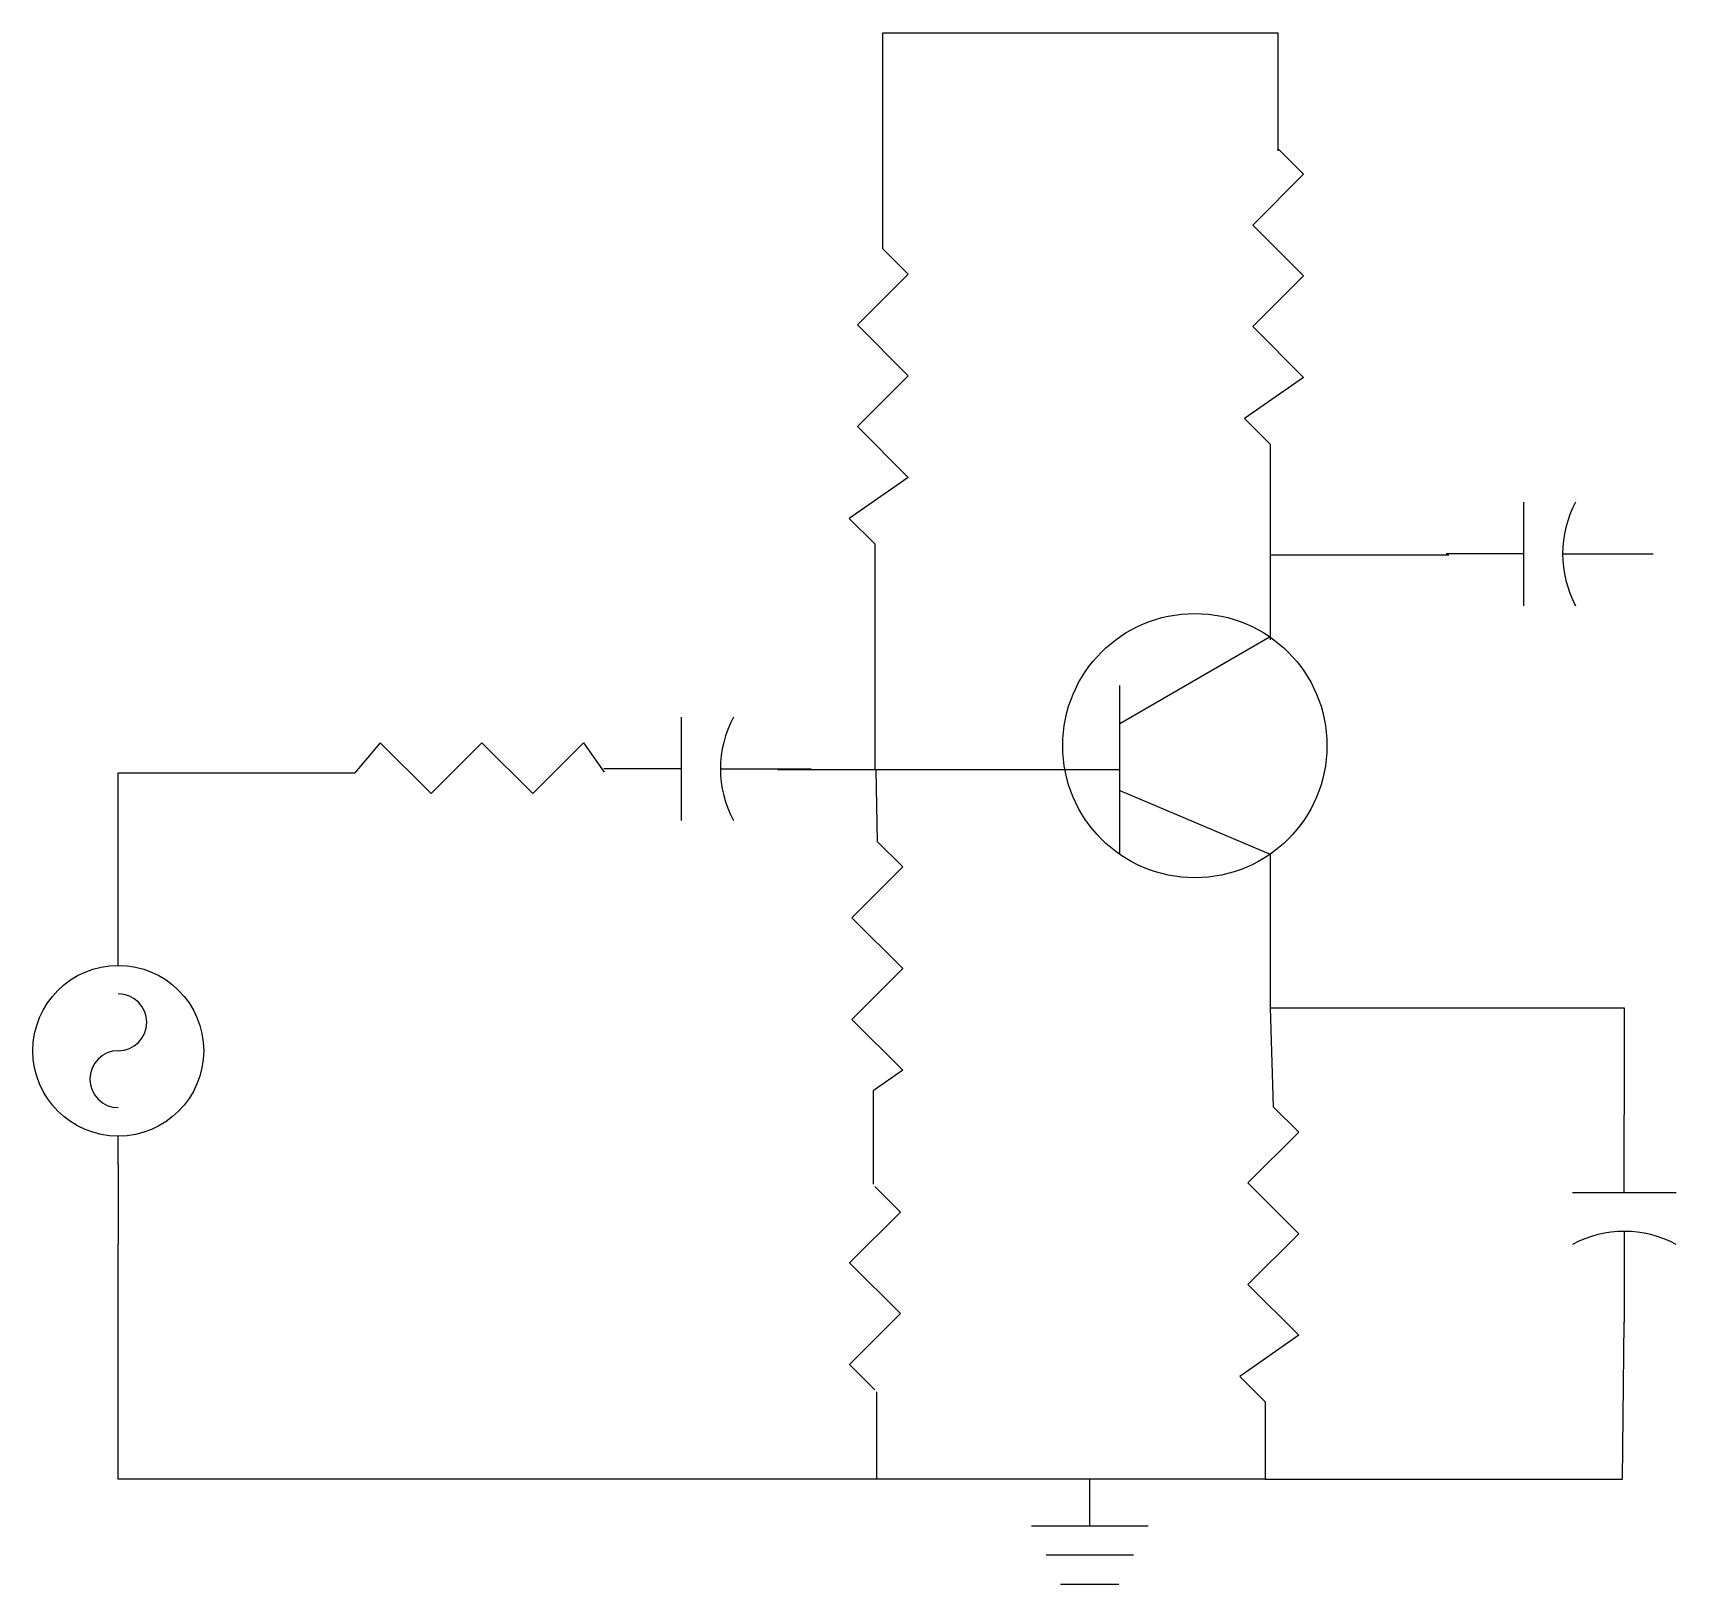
# Model space of a CAD drawing. Header units: inches. Extents: x 56.3 to 102, y 8.8 to 52.
import ezdxf

# ---------------------------------------------------------------- set-up
doc = ezdxf.new("R2010")
doc.units = ezdxf.units.IN
doc.header["$MEASUREMENT"] = 0

# ---------------------------------------------------------------- blocks, each defined once
blk = doc.blocks.new('Capacitor')
at = {"color": 7}
for p, q in [((0.15, -0.1), (0.15, 0.1)), ((0.15, 0), (0, 0)), ((0.225, 0), (0.4, 0))]:
    blk.add_line(p, q, dxfattribs=at)
blk.add_arc((0.4375, 0), 0.2125, 151.9275, 208.0725, dxfattribs=at)
blk = doc.blocks.new('Generator - AC')
at = {"color": 7}
for p, q in [((0, 0), (0.05, 0)), ((0.35, 0), (0.4, 0))]:
    blk.add_line(p, q, dxfattribs=at)
blk.add_circle((0.2, 0), 0.15, dxfattribs=at)
for centre, start, end in [((0.15, 0), 0, 180), ((0.25, 0), 180, 0)]:
    blk.add_arc(centre, 0.05, start, end, dxfattribs=at)
blk = doc.blocks.new('Ground')
at = {"color": 7}
for p, q in [((-0.1, 0), (0.1, 0)), ((0.075, -0.05), (-0.075, -0.05)), ((-0.05, -0.1), (0.05, -0.1))]:
    blk.add_line(p, q, dxfattribs=at)

msp = doc.modelspace()

# ---------------------------------------------------------------- linework, layer by layer
for p, q in [((79.96, 45.949), (79.96, 51.961)), ((79.96, 51.961), (90.96, 51.961)), ((90.96, 51.961), (90.96, 48.68)), ((90.965, 48.732), (91.672, 48.025)), ((91.672, 48.025), (90.258, 46.611)), ((90.258, 46.611), (91.672, 45.196)), ((79.96, 45.949), (80.667, 45.242)), ((80.667, 45.242), (79.253, 43.828)), ((91.672, 45.196), (90.258, 43.782)), ((79.253, 43.828), (80.667, 42.414)), ((90.258, 43.782), (91.672, 42.368)), ((80.667, 42.414), (79.253, 41)), ((91.672, 42.368), (90.033, 41.221)), ((90.033, 41.221), (90.741, 40.514)), ((79.253, 41), (80.667, 39.585)), ((90.741, 40.514), (90.741, 37.433)), ((80.667, 39.585), (79.029, 38.438)), ((79.029, 38.438), (79.736, 37.731)), ((79.736, 37.731), (79.736, 31.443)), ((90.741, 37.433), (95.716, 37.433)), ((90.741, 37.433), (90.741, 35.059)), ((90.741, 35.143), (86.556, 32.723)), ((86.556, 29.093), (86.556, 33.792)), ((65.974, 32.196), (65.267, 31.358)), ((65.974, 32.196), (67.388, 30.782)), ((67.388, 30.782), (68.803, 32.196)), ((68.803, 32.196), (70.217, 30.782)), ((70.217, 30.782), (71.631, 32.196)), ((71.631, 32.196), (72.205, 31.377)), ((58.682, 26.793), (58.682, 31.358)), ((58.682, 31.358), (65.267, 31.358)), ((79.765, 31.443), (77.038, 31.443)), ((86.556, 31.443), (79.765, 31.443)), ((79.765, 31.443), (79.809, 29.446)), ((86.556, 30.871), (90.741, 29.095)), ((79.809, 29.446), (80.516, 28.739)), ((90.741, 29.095), (90.741, 24.818)), ((80.516, 28.739), (79.102, 27.325)), ((79.102, 27.325), (80.516, 25.91)), ((80.516, 25.91), (79.102, 24.496)), ((90.741, 24.818), (100.601, 24.818)), ((90.741, 24.818), (90.831, 22.065)), ((100.601, 24.818), (100.601, 21.837)), ((79.102, 24.496), (80.516, 23.082)), ((80.516, 23.082), (79.697, 22.508)), ((79.697, 22.508), (79.697, 19.909)), ((90.831, 22.065), (91.538, 21.358)), ((91.538, 21.358), (90.124, 19.944)), ((58.682, 20.454), (58.682, 18.252)), ((79.744, 19.84), (80.451, 19.133)), ((90.124, 19.944), (91.538, 18.53)), ((80.451, 19.133), (79.037, 17.719)), ((91.538, 18.53), (90.124, 17.116)), ((58.682, 11.699), (58.682, 18.252)), ((79.037, 17.719), (80.451, 16.305)), ((90.124, 17.116), (91.538, 15.701)), ((80.451, 16.305), (79.037, 14.89)), ((100.546, 11.699), (100.601, 16.07)), ((91.538, 15.701), (89.9, 14.554)), ((79.037, 14.89), (79.744, 14.183)), ((89.9, 14.554), (90.607, 13.847)), ((79.8, 11.699), (79.8, 14.128)), ((90.607, 13.847), (90.607, 11.699)), ((79.8, 11.699), (58.682, 11.699)), ((90.607, 11.699), (79.8, 11.699)), ((85.722, 10.395), (85.722, 11.699)), ((90.607, 11.699), (100.546, 11.699))]:
    msp.add_line(p, q)
msp.add_circle((88.647, 32.118), 3.678)

# ---------------------------------------------------------------- block references
for name, p, xscale, yscale, zscale in [('Capacitor', (95.641, 37.455), 14.41622825505888, 14.41622825505895, 14.41622825505895), ('Capacitor', (72.199, 31.471), 14.41622825505888, 14.41622825505895, 14.41622825505895), ('Ground', (85.722, 10.395), 16.21646959500808, 16.21646959500814, 16.21646959500813)]:
    msp.add_blockref(name, p, dxfattribs=dict(xscale=xscale, yscale=yscale, zscale=zscale))
for name, p, xscale, yscale, zscale, rotation in [('Generator - AC', (58.682, 20.454), 15.84664161360055, 15.84664161360055, 15.84664161360055, 90), ('Capacitor', (100.601, 21.837), 14.41622825505888, 14.41622825505895, 14.41622825505895, 270)]:
    msp.add_blockref(name, p, dxfattribs=dict(xscale=xscale, yscale=yscale, zscale=zscale, rotation=rotation))

doc.saveas('drawing.dxf')
